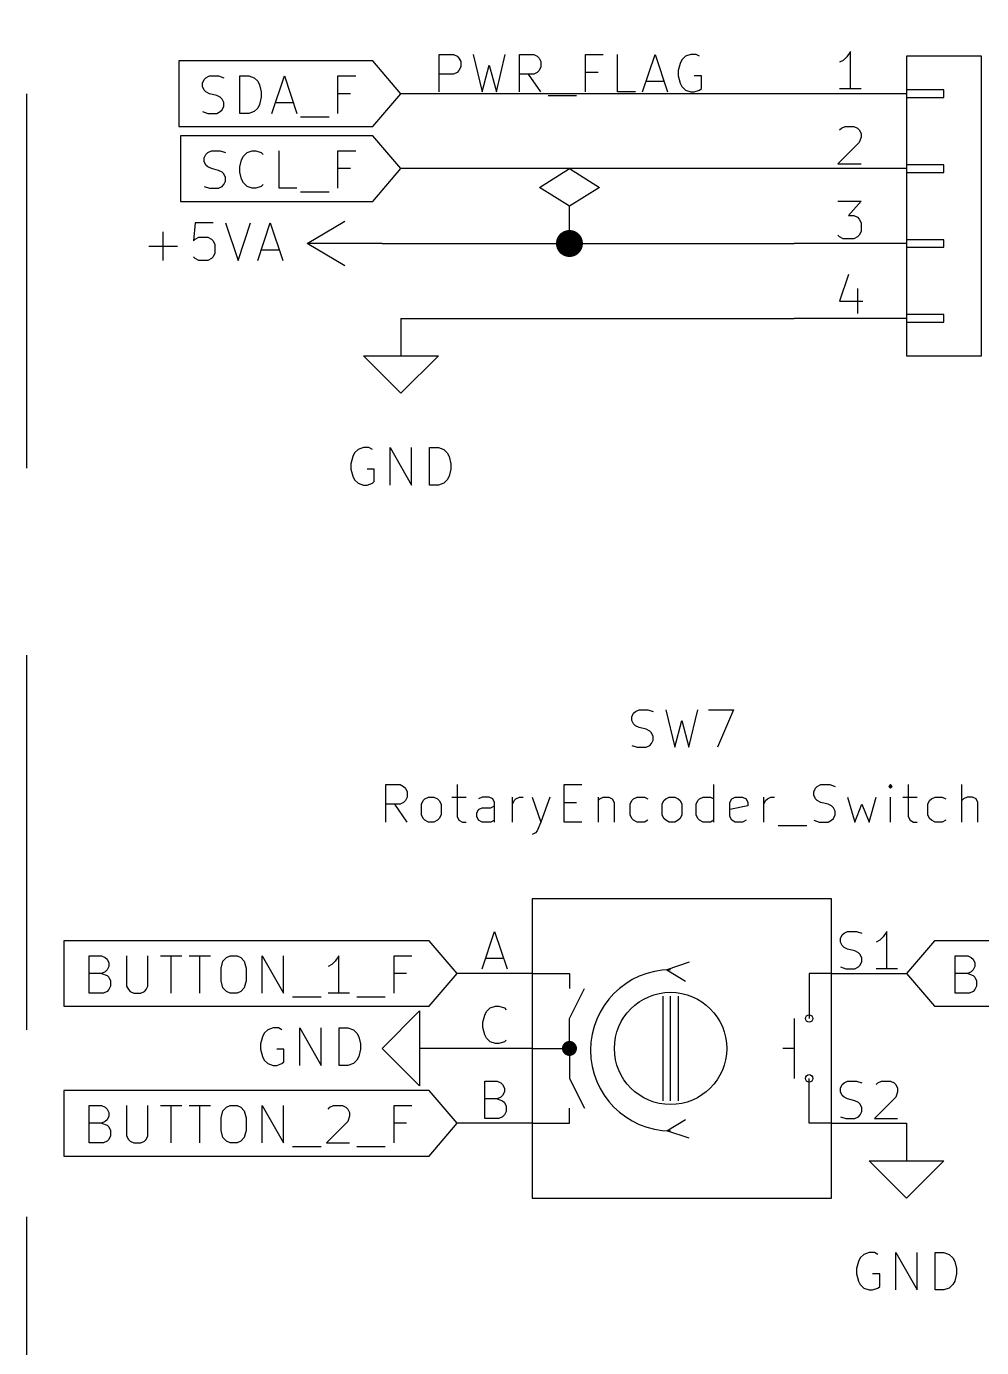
# Model space of a CAD drawing. Extents: x 0.3 to 16.3, y -11.7 to -0.2.
# Drawn here: x 14.425 to 15.7, y -3.55 to -1.785 of the extents above; entities that cross this region are included whole.
import ezdxf

# ---------------------------------------------------------------- set-up
doc = ezdxf.new("R2010")
doc.units = 0
doc.header["$MEASUREMENT"] = 0
doc.linetypes.add('DASHED', pattern=[0.75, 0.5, -0.25])
doc.layers.add('BLACK', color=7, linetype='CONTINUOUS')

msp = doc.modelspace()

# ---------------------------------------------------------------- linework, layer by layer
at = {"layer": 'BLACK', "linetype": 'DASHED'}
msp.add_line((14.425, -0.375), (14.425, -6.7), dxfattribs=at)
at = {"layer": 'BLACK', "linetype": 'CONTINUOUS'}
for p, q in [((14.8875, -1.83124), (14.6286, -1.83124)), ((14.6286, -1.83124), (14.6286, -1.875)), ((14.925, -1.875), (14.8875, -1.83124)), ((14.9762, -1.87261), (14.9762, -1.82261)), ((14.9762, -1.82261), (14.9952, -1.82261)), ((14.9952, -1.82261), (15, -1.825)), ((15, -1.825), (15.0024, -1.82737)), ((15.0024, -1.82737), (15.0048, -1.83214)), ((15.0048, -1.83214), (15.0048, -1.83928)), ((15.0214, -1.82261), (15.0333, -1.87261)), ((15.0524, -1.87261), (15.0643, -1.82261)), ((15.0833, -1.87261), (15.0833, -1.82261)), ((15.0833, -1.82261), (15.1024, -1.82261)), ((15.1024, -1.82261), (15.1071, -1.825)), ((15.1071, -1.825), (15.1095, -1.82737)), ((15.1095, -1.82737), (15.1119, -1.83214)), ((15.1119, -1.83214), (15.1119, -1.83928)), ((15.1714, -1.87261), (15.1714, -1.82261)), ((15.1714, -1.82261), (15.1952, -1.82261)), ((15.2143, -1.87261), (15.2143, -1.82261)), ((15.2476, -1.87261), (15.2643, -1.82261)), ((15.2643, -1.82261), (15.2809, -1.87261)), ((15.2976, -1.83452), (15.2952, -1.84404)), ((15.3, -1.82976), (15.2976, -1.83452)), ((15.3048, -1.825), (15.3, -1.82976)), ((15.3119, -1.82261), (15.3048, -1.825)), ((15.319, -1.82261), (15.3119, -1.82261)), ((15.3238, -1.825), (15.319, -1.82261)), ((15.5155, -1.83052), (15.5107, -1.8329)), ((15.5202, -1.82576), (15.5155, -1.83052)), ((15.525, -1.81862), (15.5202, -1.82576)), ((15.525, -1.86862), (15.525, -1.81862)), ((15.6, -1.825), (15.6, -2.225)), ((15.7, -1.825), (15.6, -1.825)), ((15.7, -2.225), (15.7, -1.825)), ((14.6647, -1.85357), (14.6695, -1.85119)), ((14.6695, -1.85119), (14.6814, -1.85119)), ((14.6814, -1.85119), (14.6885, -1.85357)), ((14.71, -1.90119), (14.71, -1.85119)), ((14.71, -1.85119), (14.7219, -1.85119)), ((14.7219, -1.85119), (14.729, -1.85357)), ((14.7528, -1.90119), (14.7695, -1.85119)), ((14.7695, -1.85119), (14.7862, -1.90119)), ((14.8409, -1.90119), (14.8409, -1.85119)), ((14.8409, -1.85119), (14.8647, -1.85119)), ((14.9952, -1.8488), (14.9762, -1.8488)), ((15, -1.84642), (14.9952, -1.8488)), ((15.0024, -1.84404), (15, -1.84642)), ((15.0048, -1.83928), (15.0024, -1.84404)), ((15.0333, -1.87261), (15.0429, -1.8369)), ((15.0429, -1.8369), (15.0524, -1.87261)), ((15.1024, -1.8488), (15.0833, -1.8488)), ((15.1119, -1.87261), (15.0952, -1.8488)), ((15.1071, -1.84642), (15.1024, -1.8488)), ((15.1095, -1.84404), (15.1071, -1.84642)), ((15.1119, -1.83928), (15.1095, -1.84404)), ((15.1881, -1.84642), (15.1714, -1.84642)), ((15.2952, -1.84404), (15.2952, -1.85119)), ((15.2952, -1.85119), (15.2976, -1.86071)), ((15.3262, -1.85119), (15.3167, -1.85119)), ((15.3262, -1.86785), (15.3262, -1.85119)), ((14.66, -1.86072), (14.6623, -1.85595)), ((14.66, -1.86548), (14.66, -1.86072)), ((14.6623, -1.87024), (14.66, -1.86548)), ((14.6623, -1.85595), (14.6647, -1.85357)), ((14.6647, -1.87262), (14.6623, -1.87024)), ((14.729, -1.85357), (14.7338, -1.85833)), ((14.7338, -1.85833), (14.7362, -1.8631)), ((14.7362, -1.8631), (14.7385, -1.87262)), ((15.2524, -1.85833), (15.2762, -1.85833)), ((15.2976, -1.86071), (15.3, -1.86547)), ((15.3, -1.86547), (15.3048, -1.87023)), ((15.3048, -1.87023), (15.3119, -1.87261)), ((15.3167, -1.87261), (15.3238, -1.87023)), ((15.3238, -1.87023), (15.3262, -1.86785)), ((15.5393, -1.86862), (15.5107, -1.86862)), ((15.6, -1.87), (15.6, -1.88)), ((15.65, -1.87), (15.6, -1.87)), ((15.65, -1.88), (15.65, -1.87)), ((14.6286, -1.875), (14.6286, -1.91876)), ((14.6695, -1.875), (14.6647, -1.87262)), ((14.679, -1.87738), (14.6695, -1.875)), ((14.6838, -1.87976), (14.679, -1.87738)), ((14.6862, -1.88215), (14.6838, -1.87976)), ((14.6885, -1.88691), (14.6862, -1.88215)), ((14.6885, -1.89167), (14.6885, -1.88691)), ((14.7385, -1.87976), (14.7362, -1.88929)), ((14.7385, -1.87262), (14.7385, -1.87976)), ((14.7576, -1.88691), (14.7814, -1.88691)), ((14.8576, -1.875), (14.8409, -1.875)), ((14.8875, -1.91876), (14.925, -1.875)), ((15.45, -1.875), (14.925, -1.875)), ((15.1214, -1.87737), (15.1595, -1.87737)), ((15.2381, -1.87261), (15.2143, -1.87261)), ((15.3119, -1.87261), (15.3167, -1.87261)), ((15.6, -1.875), (15.45, -1.875)), ((15.6, -1.88), (15.65, -1.88)), ((14.66, -1.89881), (14.6671, -1.90119)), ((14.6671, -1.90119), (14.679, -1.90119)), ((14.679, -1.90119), (14.6838, -1.89881)), ((14.6838, -1.89881), (14.6862, -1.89643)), ((14.6862, -1.89643), (14.6885, -1.89167)), ((14.7219, -1.90119), (14.71, -1.90119)), ((14.729, -1.89881), (14.7219, -1.90119)), ((14.7338, -1.89405), (14.729, -1.89881)), ((14.7362, -1.88929), (14.7338, -1.89405)), ((14.6286, -1.91876), (14.8875, -1.91876)), ((14.7909, -1.90595), (14.829, -1.90595)), ((15.5107, -1.92338), (15.5131, -1.921)), ((15.5131, -1.921), (15.5179, -1.91862)), ((15.5179, -1.91862), (15.5298, -1.91862)), ((15.5298, -1.91862), (15.5345, -1.921)), ((15.5345, -1.921), (15.5369, -1.92338)), ((14.8875, -1.93124), (14.6309, -1.93124)), ((14.6309, -1.93124), (14.6309, -1.975)), ((14.925, -1.975), (14.8875, -1.93124)), ((15.5369, -1.94005), (15.5083, -1.96862)), ((15.5369, -1.92338), (15.5393, -1.92814)), ((15.5393, -1.9329), (15.5369, -1.94005)), ((15.5393, -1.92814), (15.5393, -1.9329)), ((14.6623, -1.96072), (14.6647, -1.95595)), ((14.6647, -1.95595), (14.6671, -1.95357)), ((14.6671, -1.95357), (14.6719, -1.95119)), ((14.6719, -1.95119), (14.6838, -1.95119)), ((14.6838, -1.95119), (14.6909, -1.95357)), ((14.7123, -1.9631), (14.7147, -1.95833)), ((14.7147, -1.95833), (14.7195, -1.95357)), ((14.7195, -1.95357), (14.7266, -1.95119)), ((14.7266, -1.95119), (14.7314, -1.95119)), ((14.7314, -1.95119), (14.7385, -1.95357)), ((14.7385, -1.95357), (14.7409, -1.95595)), ((14.7623, -2.00119), (14.7623, -1.95119)), ((14.8409, -2.00119), (14.8409, -1.95119)), ((14.8409, -1.95119), (14.8647, -1.95119)), ((14.6309, -1.975), (14.6309, -2.01876)), ((14.6623, -1.96548), (14.6623, -1.96072)), ((14.6647, -1.97024), (14.6623, -1.96548)), ((14.6671, -1.97262), (14.6647, -1.97024)), ((14.6719, -1.975), (14.6671, -1.97262)), ((14.6814, -1.97738), (14.6719, -1.975)), ((14.71, -1.97262), (14.7123, -1.9631)), ((14.71, -1.97976), (14.71, -1.97262)), ((14.8576, -1.975), (14.8409, -1.975)), ((14.8875, -2.01876), (14.925, -1.975)), ((15.45, -1.975), (14.925, -1.975)), ((15.11, -2), (15.15, -1.975)), ((15.15, -1.975), (15.19, -2)), ((15.6, -1.975), (15.45, -1.975)), ((15.5083, -1.96862), (15.5393, -1.96862)), ((15.6, -1.97), (15.6, -1.98)), ((15.65, -1.97), (15.6, -1.97)), ((15.65, -1.98), (15.65, -1.97)), ((14.6862, -1.97976), (14.6814, -1.97738)), ((14.6885, -1.98215), (14.6862, -1.97976)), ((14.6909, -1.98691), (14.6885, -1.98215)), ((14.6885, -1.99643), (14.6909, -1.99167)), ((14.6909, -1.99167), (14.6909, -1.98691)), ((14.7123, -1.98929), (14.71, -1.97976)), ((14.7147, -1.99405), (14.7123, -1.98929)), ((15.6, -1.98), (15.65, -1.98)), ((14.6623, -1.99881), (14.6695, -2.00119)), ((14.6695, -2.00119), (14.6814, -2.00119)), ((14.6814, -2.00119), (14.6862, -1.99881)), ((14.6862, -1.99881), (14.6885, -1.99643)), ((14.7195, -1.99881), (14.7147, -1.99405)), ((14.7266, -2.00119), (14.7195, -1.99881)), ((14.7314, -2.00119), (14.7266, -2.00119)), ((14.7385, -1.99881), (14.7314, -2.00119)), ((14.7409, -1.99643), (14.7385, -1.99881)), ((14.7862, -2.00119), (14.7623, -2.00119)), ((14.7909, -2.00595), (14.829, -2.00595)), ((15.15, -2.025), (15.11, -2)), ((15.19, -2), (15.15, -2.025)), ((14.6309, -2.01876), (14.8875, -2.01876)), ((15.15, -2.075), (15.15, -2.025)), ((15.5083, -2.01862), (15.5393, -2.01862)), ((15.5393, -2.01862), (15.5226, -2.03767)), ((14.8, -2.075), (14.85, -2.045)), ((15.5226, -2.03767), (15.5298, -2.03767)), ((15.5298, -2.03767), (15.5345, -2.04005)), ((15.5345, -2.04005), (15.5369, -2.04243)), ((15.5369, -2.04243), (15.5393, -2.04719)), ((14.6076, -2.09761), (14.6076, -2.05952)), ((14.6504, -2.04761), (14.6481, -2.07142)), ((14.6743, -2.04761), (14.6504, -2.04761)), ((14.6909, -2.04761), (14.7076, -2.09761)), ((14.7076, -2.09761), (14.7243, -2.04761)), ((14.7338, -2.09761), (14.7504, -2.04761)), ((14.7504, -2.04761), (14.7671, -2.09761)), ((15.5107, -2.06624), (15.5083, -2.06385)), ((15.5369, -2.06385), (15.5345, -2.06624)), ((15.5393, -2.05909), (15.5369, -2.06385)), ((15.5393, -2.04719), (15.5393, -2.05909)), ((14.5885, -2.07857), (14.6266, -2.07857)), ((14.6481, -2.07142), (14.6504, -2.06904)), ((14.6504, -2.06904), (14.6552, -2.06666)), ((14.6552, -2.06666), (14.6671, -2.06666)), ((14.6671, -2.06666), (14.6719, -2.06904)), ((14.6719, -2.06904), (14.6743, -2.07142)), ((14.6743, -2.07142), (14.6766, -2.07619)), ((14.6766, -2.07619), (14.6766, -2.08809)), ((14.85, -2.105), (14.8, -2.075)), ((14.9, -2.075), (14.8, -2.075)), ((14.9, -2.075), (15.15, -2.075)), ((15.15, -2.075), (15.45, -2.075)), ((15.6, -2.075), (15.45, -2.075)), ((15.5155, -2.06862), (15.5107, -2.06624)), ((15.5298, -2.06862), (15.5155, -2.06862)), ((15.5345, -2.06624), (15.5298, -2.06862)), ((15.6, -2.07), (15.6, -2.08)), ((15.65, -2.07), (15.6, -2.07)), ((15.6, -2.08), (15.65, -2.08)), ((15.65, -2.08), (15.65, -2.07)), ((14.6504, -2.09523), (14.6481, -2.09285)), ((14.6552, -2.09761), (14.6504, -2.09523)), ((14.6671, -2.09761), (14.6552, -2.09761)), ((14.6719, -2.09523), (14.6671, -2.09761)), ((14.6743, -2.09285), (14.6719, -2.09523)), ((14.6766, -2.08809), (14.6743, -2.09285)), ((14.7385, -2.08333), (14.7624, -2.08333)), ((15.5226, -2.11624), (15.5107, -2.15195)), ((15.5107, -2.15195), (15.5417, -2.15195)), ((15.5345, -2.13528), (15.5345, -2.16862)), ((15.6, -2.17), (15.6, -2.18)), ((15.65, -2.17), (15.6, -2.17)), ((15.65, -2.18), (15.65, -2.17)), ((14.925, -2.175), (14.925, -2.225)), ((14.925, -2.175), (15.45, -2.175)), ((15.6, -2.175), (15.45, -2.175)), ((15.6, -2.18), (15.65, -2.18)), ((14.925, -2.275), (14.875, -2.225)), ((14.875, -2.225), (14.925, -2.225)), ((14.925, -2.225), (14.975, -2.225)), ((14.975, -2.225), (14.925, -2.275)), ((15.6, -2.225), (15.7, -2.225)), ((14.8607, -2.35952), (14.8583, -2.36904)), ((14.8631, -2.35476), (14.8607, -2.35952)), ((14.8679, -2.35), (14.8631, -2.35476)), ((14.875, -2.34761), (14.8679, -2.35)), ((14.8821, -2.34761), (14.875, -2.34761)), ((14.8869, -2.35), (14.8821, -2.34761)), ((14.9107, -2.39761), (14.9107, -2.34761)), ((14.9107, -2.34761), (14.9393, -2.39761)), ((14.9393, -2.39761), (14.9393, -2.34761)), ((14.9631, -2.39761), (14.9631, -2.34761)), ((14.9631, -2.34761), (14.975, -2.34761)), ((14.975, -2.34761), (14.9821, -2.35)), ((14.9821, -2.35), (14.9869, -2.35476)), ((14.9869, -2.35476), (14.9893, -2.35952)), ((14.9893, -2.35952), (14.9917, -2.36904)), ((14.8583, -2.36904), (14.8583, -2.37619)), ((14.8583, -2.37619), (14.8607, -2.38571)), ((14.8893, -2.37619), (14.8798, -2.37619)), ((14.8893, -2.39285), (14.8893, -2.37619)), ((14.9917, -2.37619), (14.9893, -2.38571)), ((14.9917, -2.36904), (14.9917, -2.37619)), ((14.8607, -2.38571), (14.8631, -2.39047)), ((14.8631, -2.39047), (14.8679, -2.39523)), ((14.8679, -2.39523), (14.875, -2.39761)), ((14.875, -2.39761), (14.8798, -2.39761)), ((14.8798, -2.39761), (14.8869, -2.39523)), ((14.8869, -2.39523), (14.8893, -2.39285)), ((14.975, -2.39761), (14.9631, -2.39761)), ((14.9821, -2.39523), (14.975, -2.39761)), ((14.9869, -2.39047), (14.9821, -2.39523)), ((14.9893, -2.38571), (14.9869, -2.39047)), ((15.2381, -2.7), (15.2429, -2.69761)), ((15.2381, -2.7), (15.2429, -2.69761)), ((15.2429, -2.69761), (15.2548, -2.69761)), ((15.2429, -2.69761), (15.2548, -2.69761)), ((15.2548, -2.69761), (15.2619, -2.7)), ((15.2548, -2.69761), (15.2619, -2.7)), ((15.2786, -2.69761), (15.2905, -2.74761)), ((15.2786, -2.69761), (15.2905, -2.74761)), ((15.3095, -2.74761), (15.3214, -2.69761)), ((15.3095, -2.74761), (15.3214, -2.69761)), ((15.3357, -2.69761), (15.369, -2.69761)), ((15.3357, -2.69761), (15.369, -2.69761)), ((15.369, -2.69761), (15.3476, -2.74761)), ((15.369, -2.69761), (15.3476, -2.74761)), ((15.2333, -2.70714), (15.2357, -2.70237)), ((15.2333, -2.70714), (15.2357, -2.70237)), ((15.2333, -2.7119), (15.2333, -2.70714)), ((15.2333, -2.7119), (15.2333, -2.70714)), ((15.2357, -2.71666), (15.2333, -2.7119)), ((15.2357, -2.71666), (15.2333, -2.7119)), ((15.2357, -2.70237), (15.2381, -2.7)), ((15.2357, -2.70237), (15.2381, -2.7)), ((15.2381, -2.71904), (15.2357, -2.71666)), ((15.2381, -2.71904), (15.2357, -2.71666)), ((15.2905, -2.74761), (15.3, -2.7119)), ((15.2905, -2.74761), (15.3, -2.7119)), ((15.3, -2.7119), (15.3095, -2.74761)), ((15.3, -2.7119), (15.3095, -2.74761)), ((15.2429, -2.72142), (15.2381, -2.71904)), ((15.2429, -2.72142), (15.2381, -2.71904)), ((15.2524, -2.7238), (15.2429, -2.72142)), ((15.2524, -2.7238), (15.2429, -2.72142)), ((15.2571, -2.72619), (15.2524, -2.7238)), ((15.2571, -2.72619), (15.2524, -2.7238)), ((15.2595, -2.72857), (15.2571, -2.72619)), ((15.2595, -2.72857), (15.2571, -2.72619)), ((15.2619, -2.73333), (15.2595, -2.72857)), ((15.2619, -2.73333), (15.2595, -2.72857)), ((15.2619, -2.73809), (15.2619, -2.73333)), ((15.2619, -2.73809), (15.2619, -2.73333)), ((15.2333, -2.74523), (15.2405, -2.74761)), ((15.2333, -2.74523), (15.2405, -2.74761)), ((15.2405, -2.74761), (15.2524, -2.74761)), ((15.2405, -2.74761), (15.2524, -2.74761)), ((15.2524, -2.74761), (15.2571, -2.74523)), ((15.2524, -2.74761), (15.2571, -2.74523)), ((15.2571, -2.74523), (15.2595, -2.74285)), ((15.2571, -2.74523), (15.2595, -2.74285)), ((15.2595, -2.74285), (15.2619, -2.73809)), ((15.2595, -2.74285), (15.2619, -2.73809)), ((14.9048, -2.84761), (14.9048, -2.79761)), ((14.9048, -2.79761), (14.9238, -2.79761)), ((14.9048, -2.84761), (14.9048, -2.79761)), ((14.9048, -2.79761), (14.9238, -2.79761)), ((14.9238, -2.79761), (14.9286, -2.8)), ((14.9238, -2.79761), (14.9286, -2.8)), ((14.9286, -2.8), (14.9309, -2.80237)), ((14.9286, -2.8), (14.9309, -2.80237)), ((14.9309, -2.80237), (14.9333, -2.80714)), ((14.9309, -2.80237), (14.9333, -2.80714)), ((15, -2.79761), (15, -2.84047)), ((15, -2.79761), (15, -2.84047)), ((15.1429, -2.84761), (15.1429, -2.79761)), ((15.1429, -2.79761), (15.1667, -2.79761)), ((15.1429, -2.84761), (15.1429, -2.79761)), ((15.1429, -2.79761), (15.1667, -2.79761)), ((15.3429, -2.84761), (15.3429, -2.79761)), ((15.3429, -2.84761), (15.3429, -2.79761)), ((15.4762, -2.80714), (15.4786, -2.80237)), ((15.4762, -2.80714), (15.4786, -2.80237)), ((15.4786, -2.80237), (15.4809, -2.8)), ((15.4786, -2.80237), (15.4809, -2.8)), ((15.4809, -2.8), (15.4857, -2.79761)), ((15.4809, -2.8), (15.4857, -2.79761)), ((15.4857, -2.79761), (15.4976, -2.79761)), ((15.4857, -2.79761), (15.4976, -2.79761)), ((15.4976, -2.79761), (15.5048, -2.8)), ((15.4976, -2.79761), (15.5048, -2.8)), ((15.5786, -2.79761), (15.5762, -2.8)), ((15.5786, -2.79761), (15.5762, -2.8)), ((15.5762, -2.8), (15.5786, -2.80237)), ((15.5762, -2.8), (15.5786, -2.80237)), ((15.5809, -2.8), (15.5786, -2.79761)), ((15.5786, -2.79761), (15.5786, -2.80237)), ((15.5809, -2.8), (15.5786, -2.79761)), ((15.5786, -2.79761), (15.5786, -2.80237)), ((15.5786, -2.80237), (15.5809, -2.8)), ((15.5786, -2.80237), (15.5809, -2.8)), ((15.6024, -2.79761), (15.6024, -2.84047)), ((15.6024, -2.79761), (15.6024, -2.84047)), ((15.6738, -2.84761), (15.6738, -2.79761)), ((15.6738, -2.84761), (15.6738, -2.79761)), ((14.9286, -2.82142), (14.9238, -2.8238)), ((14.9286, -2.82142), (14.9238, -2.8238)), ((14.9309, -2.81904), (14.9286, -2.82142)), ((14.9309, -2.81904), (14.9286, -2.82142)), ((14.9333, -2.81428), (14.9309, -2.81904)), ((14.9333, -2.81428), (14.9309, -2.81904)), ((14.9333, -2.80714), (14.9333, -2.81428)), ((14.9333, -2.80714), (14.9333, -2.81428)), ((14.9524, -2.8238), (14.9548, -2.81904)), ((14.9524, -2.8238), (14.9548, -2.81904)), ((14.9548, -2.81904), (14.9571, -2.81666)), ((14.9548, -2.81904), (14.9571, -2.81666)), ((14.9571, -2.81666), (14.9619, -2.81428)), ((14.9571, -2.81666), (14.9619, -2.81428)), ((14.9619, -2.81428), (14.969, -2.81428)), ((14.9619, -2.81428), (14.969, -2.81428)), ((14.969, -2.81428), (14.9738, -2.81666)), ((14.969, -2.81428), (14.9738, -2.81666)), ((14.9738, -2.81666), (14.9762, -2.81904)), ((14.9738, -2.81666), (14.9762, -2.81904)), ((14.9762, -2.81904), (14.9786, -2.8238)), ((14.9762, -2.81904), (14.9786, -2.8238)), ((14.9929, -2.81428), (15.0119, -2.81428)), ((14.9929, -2.81428), (15.0119, -2.81428)), ((15.0333, -2.81428), (15.0286, -2.81666)), ((15.0333, -2.81428), (15.0286, -2.81666)), ((15.0429, -2.81428), (15.0333, -2.81428)), ((15.0429, -2.81428), (15.0333, -2.81428)), ((15.0476, -2.81666), (15.0429, -2.81428)), ((15.0476, -2.81666), (15.0429, -2.81428)), ((15.05, -2.82142), (15.0476, -2.81666)), ((15.05, -2.82142), (15.0476, -2.81666)), ((15.05, -2.84761), (15.05, -2.82142)), ((15.05, -2.84761), (15.05, -2.82142)), ((15.0738, -2.84761), (15.0738, -2.81428)), ((15.0738, -2.84761), (15.0738, -2.81428)), ((15.0738, -2.8238), (15.0762, -2.81904)), ((15.0738, -2.8238), (15.0762, -2.81904)), ((15.0762, -2.81904), (15.0786, -2.81666)), ((15.0762, -2.81904), (15.0786, -2.81666)), ((15.0786, -2.81666), (15.0833, -2.81428)), ((15.0786, -2.81666), (15.0833, -2.81428)), ((15.0833, -2.81428), (15.0881, -2.81428)), ((15.0833, -2.81428), (15.0881, -2.81428)), ((15.1, -2.81428), (15.1119, -2.84761)), ((15.1, -2.81428), (15.1119, -2.84761)), ((15.1238, -2.81428), (15.1119, -2.84761)), ((15.1238, -2.81428), (15.1119, -2.84761)), ((15.1429, -2.82142), (15.1595, -2.82142)), ((15.1429, -2.82142), (15.1595, -2.82142)), ((15.1881, -2.81428), (15.1881, -2.84761)), ((15.1881, -2.81428), (15.1881, -2.84761)), ((15.1881, -2.81904), (15.1905, -2.81666)), ((15.1881, -2.81904), (15.1905, -2.81666)), ((15.1905, -2.81666), (15.1952, -2.81428)), ((15.1905, -2.81666), (15.1952, -2.81428)), ((15.1952, -2.81428), (15.2024, -2.81428)), ((15.1952, -2.81428), (15.2024, -2.81428)), ((15.2024, -2.81428), (15.2071, -2.81666)), ((15.2024, -2.81428), (15.2071, -2.81666)), ((15.2071, -2.81666), (15.2095, -2.82142)), ((15.2071, -2.81666), (15.2095, -2.82142)), ((15.2095, -2.82142), (15.2095, -2.84761)), ((15.2095, -2.82142), (15.2095, -2.84761)), ((15.2309, -2.8238), (15.2333, -2.81904)), ((15.2309, -2.8238), (15.2333, -2.81904)), ((15.2333, -2.81904), (15.2357, -2.81666)), ((15.2333, -2.81904), (15.2357, -2.81666)), ((15.2357, -2.81666), (15.2405, -2.81428)), ((15.2357, -2.81666), (15.2405, -2.81428)), ((15.2405, -2.81428), (15.25, -2.81428)), ((15.2405, -2.81428), (15.25, -2.81428)), ((15.25, -2.81428), (15.2548, -2.81666)), ((15.25, -2.81428), (15.2548, -2.81666)), ((15.2738, -2.8238), (15.2762, -2.81904)), ((15.2738, -2.8238), (15.2762, -2.81904)), ((15.2762, -2.81904), (15.2786, -2.81666)), ((15.2762, -2.81904), (15.2786, -2.81666)), ((15.2786, -2.81666), (15.2833, -2.81428)), ((15.2786, -2.81666), (15.2833, -2.81428)), ((15.2833, -2.81428), (15.2905, -2.81428)), ((15.2833, -2.81428), (15.2905, -2.81428)), ((15.2905, -2.81428), (15.2952, -2.81666)), ((15.2905, -2.81428), (15.2952, -2.81666)), ((15.2952, -2.81666), (15.2976, -2.81904)), ((15.2952, -2.81666), (15.2976, -2.81904)), ((15.2976, -2.81904), (15.3, -2.8238)), ((15.2976, -2.81904), (15.3, -2.8238)), ((15.319, -2.8238), (15.3214, -2.81904)), ((15.319, -2.8238), (15.3214, -2.81904)), ((15.3214, -2.81904), (15.3238, -2.81666)), ((15.3214, -2.81904), (15.3238, -2.81666)), ((15.3238, -2.81666), (15.3286, -2.81428)), ((15.3238, -2.81666), (15.3286, -2.81428)), ((15.3286, -2.81428), (15.3381, -2.81428)), ((15.3286, -2.81428), (15.3381, -2.81428)), ((15.3381, -2.81428), (15.3429, -2.81666)), ((15.3381, -2.81428), (15.3429, -2.81666)), ((15.3643, -2.82142), (15.3667, -2.81666)), ((15.3643, -2.82142), (15.3667, -2.81666)), ((15.3643, -2.84047), (15.3643, -2.82142)), ((15.3643, -2.84047), (15.3643, -2.82142)), ((15.3667, -2.81666), (15.3714, -2.81428)), ((15.3667, -2.81666), (15.3714, -2.81428)), ((15.3714, -2.81428), (15.3809, -2.81428)), ((15.3714, -2.81428), (15.3809, -2.81428)), ((15.3809, -2.81428), (15.3857, -2.81666)), ((15.3809, -2.81428), (15.3857, -2.81666)), ((15.3857, -2.81666), (15.3881, -2.82142)), ((15.3857, -2.81666), (15.3881, -2.82142)), ((15.3881, -2.82142), (15.3881, -2.82619)), ((15.3881, -2.82142), (15.3881, -2.82619)), ((15.4095, -2.84761), (15.4095, -2.81428)), ((15.4095, -2.84761), (15.4095, -2.81428)), ((15.4095, -2.8238), (15.4119, -2.81904)), ((15.4095, -2.8238), (15.4119, -2.81904)), ((15.4119, -2.81904), (15.4143, -2.81666)), ((15.4119, -2.81904), (15.4143, -2.81666)), ((15.4143, -2.81666), (15.419, -2.81428)), ((15.4143, -2.81666), (15.419, -2.81428)), ((15.419, -2.81428), (15.4238, -2.81428)), ((15.419, -2.81428), (15.4238, -2.81428)), ((15.4762, -2.8119), (15.4762, -2.80714)), ((15.4762, -2.8119), (15.4762, -2.80714)), ((15.4786, -2.81666), (15.4762, -2.8119)), ((15.4786, -2.81666), (15.4762, -2.8119)), ((15.4809, -2.81904), (15.4786, -2.81666)), ((15.4809, -2.81904), (15.4786, -2.81666)), ((15.4857, -2.82142), (15.4809, -2.81904)), ((15.4857, -2.82142), (15.4809, -2.81904)), ((15.4952, -2.8238), (15.4857, -2.82142)), ((15.4952, -2.8238), (15.4857, -2.82142)), ((15.5214, -2.81428), (15.5309, -2.84761)), ((15.5214, -2.81428), (15.5309, -2.84761)), ((15.55, -2.84761), (15.5595, -2.81428)), ((15.55, -2.84761), (15.5595, -2.81428)), ((15.5786, -2.84761), (15.5786, -2.81428)), ((15.5786, -2.84761), (15.5786, -2.81428)), ((15.5952, -2.81428), (15.6143, -2.81428)), ((15.5952, -2.81428), (15.6143, -2.81428)), ((15.6286, -2.8238), (15.6309, -2.81904)), ((15.6286, -2.8238), (15.6309, -2.81904)), ((15.6309, -2.81904), (15.6333, -2.81666)), ((15.6309, -2.81904), (15.6333, -2.81666)), ((15.6333, -2.81666), (15.6381, -2.81428)), ((15.6333, -2.81666), (15.6381, -2.81428)), ((15.6381, -2.81428), (15.6476, -2.81428)), ((15.6381, -2.81428), (15.6476, -2.81428)), ((15.6476, -2.81428), (15.6524, -2.81666)), ((15.6476, -2.81428), (15.6524, -2.81666)), ((15.6762, -2.81666), (15.6738, -2.81904)), ((15.6762, -2.81666), (15.6738, -2.81904)), ((15.6809, -2.81428), (15.6762, -2.81666)), ((15.6809, -2.81428), (15.6762, -2.81666)), ((15.6881, -2.81428), (15.6809, -2.81428)), ((15.6881, -2.81428), (15.6809, -2.81428)), ((15.6929, -2.81666), (15.6881, -2.81428)), ((15.6929, -2.81666), (15.6881, -2.81428)), ((15.6952, -2.82142), (15.6929, -2.81666)), ((15.6952, -2.82142), (15.6929, -2.81666)), ((15.6952, -2.84761), (15.6952, -2.82142)), ((15.6952, -2.84761), (15.6952, -2.82142)), ((14.9238, -2.8238), (14.9048, -2.8238)), ((14.9238, -2.8238), (14.9048, -2.8238)), ((14.9333, -2.84761), (14.9167, -2.8238)), ((14.9333, -2.84761), (14.9167, -2.8238)), ((14.9524, -2.83809), (14.9524, -2.8238)), ((14.9524, -2.83809), (14.9524, -2.8238)), ((14.9548, -2.84285), (14.9524, -2.83809)), ((14.9548, -2.84285), (14.9524, -2.83809)), ((14.9786, -2.83809), (14.9762, -2.84285)), ((14.9786, -2.83809), (14.9762, -2.84285)), ((14.9786, -2.8238), (14.9786, -2.83809)), ((14.9786, -2.8238), (14.9786, -2.83809)), ((15, -2.84047), (15.0024, -2.84523)), ((15, -2.84047), (15.0024, -2.84523)), ((15.0262, -2.83571), (15.0286, -2.83094)), ((15.0262, -2.83571), (15.0286, -2.83094)), ((15.0262, -2.84047), (15.0262, -2.83571)), ((15.0262, -2.84047), (15.0262, -2.83571)), ((15.0286, -2.84523), (15.0262, -2.84047)), ((15.0286, -2.84523), (15.0262, -2.84047)), ((15.0286, -2.83094), (15.0333, -2.82857)), ((15.0286, -2.83094), (15.0333, -2.82857)), ((15.0333, -2.82857), (15.0452, -2.82857)), ((15.0333, -2.82857), (15.0452, -2.82857)), ((15.0452, -2.82857), (15.05, -2.82619)), ((15.0452, -2.82857), (15.05, -2.82619)), ((15.2309, -2.83809), (15.2309, -2.8238)), ((15.2309, -2.83809), (15.2309, -2.8238)), ((15.2333, -2.84285), (15.2309, -2.83809)), ((15.2333, -2.84285), (15.2309, -2.83809)), ((15.2738, -2.83809), (15.2738, -2.8238)), ((15.2738, -2.83809), (15.2738, -2.8238)), ((15.2762, -2.84285), (15.2738, -2.83809)), ((15.2762, -2.84285), (15.2738, -2.83809)), ((15.3, -2.83809), (15.2976, -2.84285)), ((15.3, -2.83809), (15.2976, -2.84285)), ((15.3, -2.8238), (15.3, -2.83809)), ((15.3, -2.8238), (15.3, -2.83809)), ((15.319, -2.83809), (15.319, -2.8238)), ((15.319, -2.83809), (15.319, -2.8238)), ((15.3214, -2.84285), (15.319, -2.83809)), ((15.3214, -2.84285), (15.319, -2.83809)), ((15.3881, -2.82619), (15.3643, -2.83094)), ((15.3881, -2.82619), (15.3643, -2.83094)), ((15.3667, -2.84523), (15.3643, -2.84047)), ((15.3667, -2.84523), (15.3643, -2.84047)), ((15.5, -2.82619), (15.4952, -2.8238)), ((15.5, -2.82619), (15.4952, -2.8238)), ((15.5024, -2.82857), (15.5, -2.82619)), ((15.5024, -2.82857), (15.5, -2.82619)), ((15.5048, -2.83333), (15.5024, -2.82857)), ((15.5048, -2.83333), (15.5024, -2.82857)), ((15.5024, -2.84285), (15.5048, -2.83809)), ((15.5024, -2.84285), (15.5048, -2.83809)), ((15.5048, -2.83809), (15.5048, -2.83333)), ((15.5048, -2.83809), (15.5048, -2.83333)), ((15.5309, -2.84761), (15.5405, -2.8238)), ((15.5309, -2.84761), (15.5405, -2.8238)), ((15.5405, -2.8238), (15.55, -2.84761)), ((15.5405, -2.8238), (15.55, -2.84761)), ((15.6024, -2.84047), (15.6048, -2.84523)), ((15.6024, -2.84047), (15.6048, -2.84523)), ((15.6286, -2.83809), (15.6286, -2.8238)), ((15.6286, -2.83809), (15.6286, -2.8238)), ((15.6309, -2.84285), (15.6286, -2.83809)), ((15.6309, -2.84285), (15.6286, -2.83809)), ((14.9571, -2.84523), (14.9548, -2.84285)), ((14.9571, -2.84523), (14.9548, -2.84285)), ((14.9619, -2.84761), (14.9571, -2.84523)), ((14.9619, -2.84761), (14.9571, -2.84523)), ((14.969, -2.84761), (14.9619, -2.84761)), ((14.969, -2.84761), (14.9619, -2.84761)), ((14.9738, -2.84523), (14.969, -2.84761)), ((14.9738, -2.84523), (14.969, -2.84761)), ((14.9762, -2.84285), (14.9738, -2.84523)), ((14.9762, -2.84285), (14.9738, -2.84523)), ((15.0024, -2.84523), (15.0071, -2.84761)), ((15.0024, -2.84523), (15.0071, -2.84761)), ((15.0071, -2.84761), (15.0119, -2.84761)), ((15.0071, -2.84761), (15.0119, -2.84761)), ((15.0333, -2.84761), (15.0286, -2.84523)), ((15.0333, -2.84761), (15.0286, -2.84523)), ((15.0452, -2.84761), (15.0333, -2.84761)), ((15.0452, -2.84761), (15.0333, -2.84761)), ((15.05, -2.84523), (15.0452, -2.84761)), ((15.05, -2.84523), (15.0452, -2.84761)), ((15.1119, -2.84761), (15.1071, -2.85952)), ((15.1119, -2.84761), (15.1071, -2.85952)), ((15.1667, -2.84761), (15.1429, -2.84761)), ((15.1667, -2.84761), (15.1429, -2.84761)), ((15.2357, -2.84523), (15.2333, -2.84285)), ((15.2357, -2.84523), (15.2333, -2.84285)), ((15.2405, -2.84761), (15.2357, -2.84523)), ((15.2405, -2.84761), (15.2357, -2.84523)), ((15.25, -2.84761), (15.2405, -2.84761)), ((15.25, -2.84761), (15.2405, -2.84761)), ((15.2548, -2.84523), (15.25, -2.84761)), ((15.2548, -2.84523), (15.25, -2.84761)), ((15.2786, -2.84523), (15.2762, -2.84285)), ((15.2786, -2.84523), (15.2762, -2.84285)), ((15.2833, -2.84761), (15.2786, -2.84523)), ((15.2833, -2.84761), (15.2786, -2.84523)), ((15.2905, -2.84761), (15.2833, -2.84761)), ((15.2905, -2.84761), (15.2833, -2.84761)), ((15.2952, -2.84523), (15.2905, -2.84761)), ((15.2952, -2.84523), (15.2905, -2.84761)), ((15.2976, -2.84285), (15.2952, -2.84523)), ((15.2976, -2.84285), (15.2952, -2.84523)), ((15.3238, -2.84523), (15.3214, -2.84285)), ((15.3238, -2.84523), (15.3214, -2.84285)), ((15.3286, -2.84761), (15.3238, -2.84523)), ((15.3286, -2.84761), (15.3238, -2.84523)), ((15.3381, -2.84761), (15.3286, -2.84761)), ((15.3381, -2.84761), (15.3286, -2.84761)), ((15.3429, -2.84523), (15.3381, -2.84761)), ((15.3429, -2.84523), (15.3381, -2.84761)), ((15.3714, -2.84761), (15.3667, -2.84523)), ((15.3714, -2.84761), (15.3667, -2.84523)), ((15.3809, -2.84761), (15.3714, -2.84761)), ((15.3809, -2.84761), (15.3714, -2.84761)), ((15.3857, -2.84523), (15.3809, -2.84761)), ((15.3857, -2.84523), (15.3809, -2.84761)), ((15.4286, -2.85237), (15.4667, -2.85237)), ((15.4286, -2.85237), (15.4667, -2.85237)), ((15.4762, -2.84523), (15.4833, -2.84761)), ((15.4762, -2.84523), (15.4833, -2.84761)), ((15.4833, -2.84761), (15.4952, -2.84761)), ((15.4833, -2.84761), (15.4952, -2.84761)), ((15.4952, -2.84761), (15.5, -2.84523)), ((15.4952, -2.84761), (15.5, -2.84523)), ((15.5, -2.84523), (15.5024, -2.84285)), ((15.5, -2.84523), (15.5024, -2.84285)), ((15.6048, -2.84523), (15.6095, -2.84761)), ((15.6048, -2.84523), (15.6095, -2.84761)), ((15.6095, -2.84761), (15.6143, -2.84761)), ((15.6095, -2.84761), (15.6143, -2.84761)), ((15.6333, -2.84523), (15.6309, -2.84285)), ((15.6333, -2.84523), (15.6309, -2.84285)), ((15.6381, -2.84761), (15.6333, -2.84523)), ((15.6381, -2.84761), (15.6333, -2.84523)), ((15.6476, -2.84761), (15.6381, -2.84761)), ((15.6476, -2.84761), (15.6381, -2.84761)), ((15.6524, -2.84523), (15.6476, -2.84761)), ((15.6524, -2.84523), (15.6476, -2.84761)), ((15.1048, -2.8619), (15.1, -2.86428)), ((15.1048, -2.8619), (15.1, -2.86428)), ((15.1071, -2.85952), (15.1048, -2.8619)), ((15.1071, -2.85952), (15.1048, -2.8619)), ((15.1, -2.95), (15.1, -3.35)), ((15.5, -2.95), (15.1, -2.95)), ((15.5, -3.35), (15.5, -2.95)), ((15.0333, -3.04362), (15.05, -2.99362)), ((15.0333, -3.04362), (15.05, -2.99362)), ((15.05, -2.99362), (15.0667, -3.04362)), ((15.05, -2.99362), (15.0667, -3.04362)), ((15.5119, -3.00314), (15.5143, -2.99838)), ((15.5119, -3.00314), (15.5143, -2.99838)), ((15.5143, -2.99838), (15.5167, -2.996)), ((15.5143, -2.99838), (15.5167, -2.996)), ((15.5167, -2.996), (15.5214, -2.99362)), ((15.5167, -2.996), (15.5214, -2.99362)), ((15.5214, -2.99362), (15.5333, -2.99362)), ((15.5214, -2.99362), (15.5333, -2.99362)), ((15.5333, -2.99362), (15.5405, -2.996)), ((15.5333, -2.99362), (15.5405, -2.996)), ((15.5738, -2.99362), (15.569, -3.00076)), ((15.5738, -2.99362), (15.569, -3.00076)), ((15.5738, -3.04362), (15.5738, -2.99362)), ((15.5738, -3.04362), (15.5738, -2.99362)), ((14.9625, -3.00624), (14.475, -3.00624)), ((14.475, -3.00624), (14.475, -3.05)), ((15, -3.05), (14.9625, -3.00624)), ((15.5119, -3.0079), (15.5119, -3.00314)), ((15.5119, -3.0079), (15.5119, -3.00314)), ((15.5143, -3.01267), (15.5119, -3.0079)), ((15.5143, -3.01267), (15.5119, -3.0079)), ((15.5167, -3.01505), (15.5143, -3.01267)), ((15.5167, -3.01505), (15.5143, -3.01267)), ((15.5214, -3.01743), (15.5167, -3.01505)), ((15.5214, -3.01743), (15.5167, -3.01505)), ((15.5643, -3.00552), (15.5595, -3.0079)), ((15.5643, -3.00552), (15.5595, -3.0079)), ((15.569, -3.00076), (15.5643, -3.00552)), ((15.569, -3.00076), (15.5643, -3.00552)), ((15.6375, -3.00624), (15.6, -3.05)), ((16.125, -3.00624), (15.6375, -3.00624)), ((14.5088, -3.07619), (14.5088, -3.02619)), ((14.5088, -3.02619), (14.5254, -3.02619)), ((14.5254, -3.02619), (14.5302, -3.02857)), ((14.5302, -3.02857), (14.5326, -3.03095)), ((14.5326, -3.03095), (14.535, -3.03572)), ((14.5588, -3.02619), (14.5588, -3.06667)), ((14.5873, -3.06667), (14.5873, -3.02619)), ((14.604, -3.02619), (14.6326, -3.02619)), ((14.6183, -3.07619), (14.6183, -3.02619)), ((14.6421, -3.02619), (14.6707, -3.02619)), ((14.6564, -3.07619), (14.6564, -3.02619)), ((14.685, -3.04286), (14.6873, -3.03333)), ((14.6873, -3.03333), (14.6921, -3.02857)), ((14.6921, -3.02857), (14.6969, -3.02619)), ((14.6969, -3.02619), (14.7064, -3.02619)), ((14.7064, -3.02619), (14.7112, -3.02857)), ((14.7112, -3.02857), (14.7159, -3.03333)), ((14.7159, -3.03333), (14.7183, -3.04286)), ((14.7397, -3.07619), (14.7397, -3.02619)), ((14.7397, -3.02619), (14.7683, -3.07619)), ((14.7683, -3.07619), (14.7683, -3.02619)), ((14.8373, -3.03333), (14.8326, -3.0381)), ((14.8421, -3.02619), (14.8373, -3.03333)), ((14.8421, -3.07619), (14.8421, -3.02619)), ((14.9159, -3.07619), (14.9159, -3.02619)), ((14.9159, -3.02619), (14.9397, -3.02619)), ((15.0381, -3.02933), (15.0619, -3.02933)), ((15.0381, -3.02933), (15.0619, -3.02933)), ((15.5309, -3.01981), (15.5214, -3.01743)), ((15.5309, -3.01981), (15.5214, -3.01743)), ((15.5357, -3.02219), (15.5309, -3.01981)), ((15.5357, -3.02219), (15.5309, -3.01981)), ((15.5381, -3.02457), (15.5357, -3.02219)), ((15.5381, -3.02457), (15.5357, -3.02219)), ((15.5405, -3.02933), (15.5381, -3.02457)), ((15.5405, -3.02933), (15.5381, -3.02457)), ((15.5381, -3.03885), (15.5405, -3.03409)), ((15.5381, -3.03885), (15.5405, -3.03409)), ((15.5405, -3.03409), (15.5405, -3.02933)), ((15.5405, -3.03409), (15.5405, -3.02933)), ((15.665, -3.07619), (15.665, -3.02619)), ((15.665, -3.02619), (15.6817, -3.02619)), ((15.6817, -3.02619), (15.6865, -3.02857)), ((15.6865, -3.02857), (15.6888, -3.03095)), ((15.6888, -3.03095), (15.6912, -3.03572)), ((14.475, -3.05), (14.475, -3.09376)), ((14.5254, -3.05), (14.5088, -3.05)), ((14.5302, -3.04762), (14.5254, -3.05)), ((14.5254, -3.05), (14.5326, -3.05238)), ((14.5326, -3.04524), (14.5302, -3.04762)), ((14.535, -3.04048), (14.5326, -3.04524)), ((14.5326, -3.05238), (14.535, -3.05476)), ((14.535, -3.03572), (14.535, -3.04048)), ((14.685, -3.05952), (14.685, -3.04286)), ((14.7183, -3.04286), (14.7183, -3.05952)), ((14.8326, -3.0381), (14.8278, -3.04048)), ((14.9326, -3.05), (14.9159, -3.05)), ((14.9625, -3.09376), (15, -3.05)), ((15.1, -3.05), (15, -3.05)), ((15.1, -3.05), (15, -3.05)), ((15.1, -3.05), (15.15, -3.05)), ((15.15, -3.05), (15.15, -3.07)), ((15.31, -3.035), (15.28, -3.045)), ((15.28, -3.045), (15.305, -3.06)), ((15.5, -3.05), (15.47, -3.05)), ((15.47, -3.05), (15.47, -3.11)), ((15.5, -3.05), (15.6, -3.05)), ((15.5, -3.05), (15.6, -3.05)), ((15.5119, -3.04124), (15.519, -3.04362)), ((15.5119, -3.04124), (15.519, -3.04362)), ((15.519, -3.04362), (15.5309, -3.04362)), ((15.519, -3.04362), (15.5309, -3.04362)), ((15.5309, -3.04362), (15.5357, -3.04124)), ((15.5309, -3.04362), (15.5357, -3.04124)), ((15.5357, -3.04124), (15.5381, -3.03885)), ((15.5357, -3.04124), (15.5381, -3.03885)), ((15.5881, -3.04362), (15.5595, -3.04362)), ((15.5881, -3.04362), (15.5595, -3.04362)), ((15.6, -3.05), (15.6375, -3.09376)), ((15.6817, -3.05), (15.665, -3.05)), ((15.6865, -3.04762), (15.6817, -3.05)), ((15.6817, -3.05), (15.6888, -3.05238)), ((15.6888, -3.04524), (15.6865, -3.04762)), ((15.6912, -3.04048), (15.6888, -3.04524)), ((15.6888, -3.05238), (15.6912, -3.05476)), ((15.6912, -3.03572), (15.6912, -3.04048)), ((14.535, -3.05476), (14.5373, -3.05952)), ((14.5373, -3.06667), (14.535, -3.07143)), ((14.5373, -3.05952), (14.5373, -3.06667)), ((14.5588, -3.06667), (14.5612, -3.07143)), ((14.585, -3.07143), (14.5873, -3.06667)), ((14.6873, -3.06905), (14.685, -3.05952)), ((14.6921, -3.07381), (14.6873, -3.06905)), ((14.7159, -3.06905), (14.7112, -3.07381)), ((14.7183, -3.05952), (14.7159, -3.06905)), ((15.15, -3.11), (15.17, -3.07)), ((15.6912, -3.05476), (15.6936, -3.05952)), ((15.6936, -3.06667), (15.6912, -3.07143)), ((15.6936, -3.05952), (15.6936, -3.06667)), ((14.5278, -3.07619), (14.5088, -3.07619)), ((14.5326, -3.07381), (14.5278, -3.07619)), ((14.535, -3.07143), (14.5326, -3.07381)), ((14.5612, -3.07143), (14.5635, -3.07381)), ((14.5635, -3.07381), (14.5683, -3.07619)), ((14.5683, -3.07619), (14.5778, -3.07619)), ((14.5778, -3.07619), (14.5826, -3.07381)), ((14.5826, -3.07381), (14.585, -3.07143)), ((14.6969, -3.07619), (14.6921, -3.07381)), ((14.7064, -3.07619), (14.6969, -3.07619)), ((14.7112, -3.07381), (14.7064, -3.07619)), ((14.7802, -3.08095), (14.8183, -3.08095)), ((14.8564, -3.07619), (14.8278, -3.07619)), ((14.8659, -3.08095), (14.904, -3.08095)), ((15.275, -3.22), (15.275, -3.08)), ((15.285, -3.22), (15.285, -3.08)), ((15.295, -3.08), (15.295, -3.22)), ((15.6841, -3.07619), (15.665, -3.07619)), ((15.6888, -3.07381), (15.6841, -3.07619)), ((15.6912, -3.07143), (15.6888, -3.07381)), ((14.475, -3.09376), (14.9625, -3.09376)), ((14.9, -3.15), (14.95, -3.1)), ((14.95, -3.1), (14.95, -3.15)), ((15.0369, -3.10552), (15.0393, -3.10076)), ((15.0369, -3.10552), (15.0393, -3.10076)), ((15.0393, -3.10076), (15.044, -3.096)), ((15.0393, -3.10076), (15.044, -3.096)), ((15.044, -3.096), (15.0512, -3.09362)), ((15.044, -3.096), (15.0512, -3.09362)), ((15.0512, -3.09362), (15.0559, -3.09362)), ((15.0512, -3.09362), (15.0559, -3.09362)), ((15.0559, -3.09362), (15.0631, -3.096)), ((15.0559, -3.09362), (15.0631, -3.096)), ((15.0631, -3.096), (15.0655, -3.09838)), ((15.0631, -3.096), (15.0655, -3.09838)), ((15.6375, -3.09376), (16.125, -3.09376)), ((14.7543, -3.12261), (14.7472, -3.125)), ((14.7543, -3.12261), (14.7472, -3.125)), ((14.7615, -3.12261), (14.7543, -3.12261)), ((14.7615, -3.12261), (14.7543, -3.12261)), ((14.7662, -3.125), (14.7615, -3.12261)), ((14.7662, -3.125), (14.7615, -3.12261)), ((14.79, -3.17261), (14.79, -3.12261)), ((14.79, -3.12261), (14.8186, -3.17261)), ((14.79, -3.17261), (14.79, -3.12261)), ((14.79, -3.12261), (14.8186, -3.17261)), ((14.8186, -3.17261), (14.8186, -3.12261)), ((14.8186, -3.17261), (14.8186, -3.12261)), ((14.8424, -3.17261), (14.8424, -3.12261)), ((14.8424, -3.12261), (14.8543, -3.12261)), ((14.8424, -3.17261), (14.8424, -3.12261)), ((14.8424, -3.12261), (14.8543, -3.12261)), ((14.8543, -3.12261), (14.8615, -3.125)), ((14.8543, -3.12261), (14.8615, -3.125)), ((15.0345, -3.11505), (15.0369, -3.10552)), ((15.0345, -3.11505), (15.0369, -3.10552)), ((15.0345, -3.12219), (15.0345, -3.11505)), ((15.0345, -3.12219), (15.0345, -3.11505)), ((15.0369, -3.13171), (15.0345, -3.12219)), ((15.0369, -3.13171), (15.0345, -3.12219)), ((15.15, -3.15), (15.15, -3.11)), ((15.45, -3.11), (15.45, -3.19)), ((14.74, -3.13452), (14.7376, -3.14404)), ((14.74, -3.13452), (14.7376, -3.14404)), ((14.7424, -3.12976), (14.74, -3.13452)), ((14.7424, -3.12976), (14.74, -3.13452)), ((14.7472, -3.125), (14.7424, -3.12976)), ((14.7472, -3.125), (14.7424, -3.12976)), ((14.8615, -3.125), (14.8662, -3.12976)), ((14.8615, -3.125), (14.8662, -3.12976)), ((14.8662, -3.12976), (14.8686, -3.13452)), ((14.8662, -3.12976), (14.8686, -3.13452)), ((14.8686, -3.13452), (14.871, -3.14404)), ((14.8686, -3.13452), (14.871, -3.14404)), ((15.0393, -3.13647), (15.0369, -3.13171)), ((15.0393, -3.13647), (15.0369, -3.13171)), ((15.044, -3.14124), (15.0393, -3.13647)), ((15.044, -3.14124), (15.0393, -3.13647)), ((15.0655, -3.13885), (15.0631, -3.14124)), ((15.0655, -3.13885), (15.0631, -3.14124)), ((14.7376, -3.14404), (14.7376, -3.15119)), ((14.7376, -3.14404), (14.7376, -3.15119)), ((14.7376, -3.15119), (14.74, -3.16071)), ((14.7376, -3.15119), (14.74, -3.16071)), ((14.7686, -3.15119), (14.7591, -3.15119)), ((14.7686, -3.15119), (14.7591, -3.15119)), ((14.7686, -3.16785), (14.7686, -3.15119)), ((14.7686, -3.16785), (14.7686, -3.15119)), ((14.871, -3.15119), (14.8686, -3.16071)), ((14.871, -3.15119), (14.8686, -3.16071)), ((14.871, -3.14404), (14.871, -3.15119)), ((14.871, -3.14404), (14.871, -3.15119)), ((14.95, -3.2), (14.9, -3.15)), ((15, -3.15), (14.95, -3.15)), ((14.95, -3.15), (14.95, -3.2)), ((15.1, -3.15), (15, -3.15)), ((15.1, -3.15), (15, -3.15)), ((15.0512, -3.14362), (15.044, -3.14124)), ((15.0512, -3.14362), (15.044, -3.14124)), ((15.0559, -3.14362), (15.0512, -3.14362)), ((15.0559, -3.14362), (15.0512, -3.14362)), ((15.0631, -3.14124), (15.0559, -3.14362)), ((15.0631, -3.14124), (15.0559, -3.14362)), ((15.1, -3.15), (15.15, -3.15)), ((15.13, -3.15), (15.15, -3.15)), ((15.15, -3.15), (15.15, -3.19)), ((15.45, -3.15), (15.435, -3.15)), ((14.74, -3.16071), (14.7424, -3.16547)), ((14.74, -3.16071), (14.7424, -3.16547)), ((14.7424, -3.16547), (14.7472, -3.17023)), ((14.7424, -3.16547), (14.7472, -3.17023)), ((14.7472, -3.17023), (14.7543, -3.17261)), ((14.7472, -3.17023), (14.7543, -3.17261)), ((14.7543, -3.17261), (14.7591, -3.17261)), ((14.7543, -3.17261), (14.7591, -3.17261)), ((14.7591, -3.17261), (14.7662, -3.17023)), ((14.7591, -3.17261), (14.7662, -3.17023)), ((14.7662, -3.17023), (14.7686, -3.16785)), ((14.7662, -3.17023), (14.7686, -3.16785)), ((14.8543, -3.17261), (14.8424, -3.17261)), ((14.8543, -3.17261), (14.8424, -3.17261)), ((14.8615, -3.17023), (14.8543, -3.17261)), ((14.8615, -3.17023), (14.8543, -3.17261)), ((14.8662, -3.16547), (14.8615, -3.17023)), ((14.8662, -3.16547), (14.8615, -3.17023)), ((14.8686, -3.16071), (14.8662, -3.16547)), ((14.8686, -3.16071), (14.8662, -3.16547)), ((15.15, -3.19), (15.17, -3.23)), ((15.47, -3.25), (15.47, -3.19)), ((14.9625, -3.20624), (14.475, -3.20624)), ((14.475, -3.20624), (14.475, -3.25)), ((15, -3.25), (14.9625, -3.20624)), ((15.0369, -3.24362), (15.0369, -3.19362)), ((15.0369, -3.19362), (15.0536, -3.19362)), ((15.0369, -3.24362), (15.0369, -3.19362)), ((15.0369, -3.19362), (15.0536, -3.19362)), ((15.0536, -3.19362), (15.0583, -3.196)), ((15.0536, -3.19362), (15.0583, -3.196)), ((15.0583, -3.196), (15.0607, -3.19838)), ((15.0583, -3.196), (15.0607, -3.19838)), ((15.0607, -3.19838), (15.0631, -3.20314)), ((15.0607, -3.19838), (15.0631, -3.20314)), ((15.0631, -3.2079), (15.0607, -3.21267)), ((15.0631, -3.2079), (15.0607, -3.21267)), ((15.0631, -3.20314), (15.0631, -3.2079)), ((15.0631, -3.20314), (15.0631, -3.2079)), ((15.5119, -3.20314), (15.5143, -3.19838)), ((15.5119, -3.20314), (15.5143, -3.19838)), ((15.5119, -3.2079), (15.5119, -3.20314)), ((15.5119, -3.2079), (15.5119, -3.20314)), ((15.5143, -3.21267), (15.5119, -3.2079)), ((15.5143, -3.21267), (15.5119, -3.2079)), ((15.5143, -3.19838), (15.5167, -3.196)), ((15.5143, -3.19838), (15.5167, -3.196)), ((15.5167, -3.196), (15.5214, -3.19362)), ((15.5167, -3.196), (15.5214, -3.19362)), ((15.5214, -3.19362), (15.5333, -3.19362)), ((15.5214, -3.19362), (15.5333, -3.19362)), ((15.5333, -3.19362), (15.5405, -3.196)), ((15.5333, -3.19362), (15.5405, -3.196)), ((15.5595, -3.19838), (15.5619, -3.196)), ((15.5595, -3.19838), (15.5619, -3.196)), ((15.5619, -3.196), (15.5667, -3.19362)), ((15.5619, -3.196), (15.5667, -3.19362)), ((15.5667, -3.19362), (15.5786, -3.19362)), ((15.5667, -3.19362), (15.5786, -3.19362)), ((15.5786, -3.19362), (15.5833, -3.196)), ((15.5786, -3.19362), (15.5833, -3.196)), ((15.5833, -3.196), (15.5857, -3.19838)), ((15.5833, -3.196), (15.5857, -3.19838)), ((15.5857, -3.19838), (15.5881, -3.20314)), ((15.5857, -3.19838), (15.5881, -3.20314)), ((15.5881, -3.2079), (15.5857, -3.21505)), ((15.5881, -3.2079), (15.5857, -3.21505)), ((15.5881, -3.20314), (15.5881, -3.2079)), ((15.5881, -3.20314), (15.5881, -3.2079)), ((14.5088, -3.27619), (14.5088, -3.22619)), ((14.5088, -3.22619), (14.5254, -3.22619)), ((14.5254, -3.22619), (14.5302, -3.22857)), ((14.5302, -3.22857), (14.5326, -3.23095)), ((14.5588, -3.22619), (14.5588, -3.26667)), ((14.5873, -3.26667), (14.5873, -3.22619)), ((14.604, -3.22619), (14.6326, -3.22619)), ((14.6183, -3.27619), (14.6183, -3.22619)), ((14.6421, -3.22619), (14.6707, -3.22619)), ((14.6564, -3.27619), (14.6564, -3.22619)), ((14.6873, -3.23333), (14.6921, -3.22857)), ((14.6921, -3.22857), (14.6969, -3.22619)), ((14.6969, -3.22619), (14.7064, -3.22619)), ((14.7064, -3.22619), (14.7112, -3.22857)), ((14.7112, -3.22857), (14.7159, -3.23333)), ((14.7397, -3.27619), (14.7397, -3.22619)), ((14.7397, -3.22619), (14.7683, -3.27619)), ((14.7683, -3.27619), (14.7683, -3.22619)), ((14.8278, -3.23095), (14.8302, -3.22857)), ((14.8302, -3.22857), (14.835, -3.22619)), ((14.835, -3.22619), (14.8469, -3.22619)), ((14.8469, -3.22619), (14.8516, -3.22857)), ((14.8516, -3.22857), (14.854, -3.23095)), ((14.9159, -3.27619), (14.9159, -3.22619)), ((14.9159, -3.22619), (14.9397, -3.22619)), ((15.0536, -3.21743), (15.0369, -3.21743)), ((15.0536, -3.21743), (15.0369, -3.21743)), ((15.0583, -3.21505), (15.0536, -3.21743)), ((15.0583, -3.21505), (15.0536, -3.21743)), ((15.0536, -3.21743), (15.0607, -3.21981)), ((15.0536, -3.21743), (15.0607, -3.21981)), ((15.0607, -3.21267), (15.0583, -3.21505)), ((15.0607, -3.21267), (15.0583, -3.21505)), ((15.0607, -3.21981), (15.0631, -3.22219)), ((15.0607, -3.21981), (15.0631, -3.22219)), ((15.0631, -3.22219), (15.0655, -3.22695)), ((15.0631, -3.22219), (15.0655, -3.22695)), ((15.0655, -3.22695), (15.0655, -3.23409)), ((15.0655, -3.22695), (15.0655, -3.23409)), ((15.5167, -3.21505), (15.5143, -3.21267)), ((15.5167, -3.21505), (15.5143, -3.21267)), ((15.5214, -3.21743), (15.5167, -3.21505)), ((15.5214, -3.21743), (15.5167, -3.21505)), ((15.5309, -3.21981), (15.5214, -3.21743)), ((15.5309, -3.21981), (15.5214, -3.21743)), ((15.5357, -3.22219), (15.5309, -3.21981)), ((15.5357, -3.22219), (15.5309, -3.21981)), ((15.5381, -3.22457), (15.5357, -3.22219)), ((15.5381, -3.22457), (15.5357, -3.22219)), ((15.5405, -3.22933), (15.5381, -3.22457)), ((15.5405, -3.22933), (15.5381, -3.22457)), ((15.5857, -3.21505), (15.5571, -3.24362)), ((15.5857, -3.21505), (15.5571, -3.24362)), ((14.5326, -3.24524), (14.5302, -3.24762)), ((14.5326, -3.23095), (14.535, -3.23572)), ((14.535, -3.24048), (14.5326, -3.24524)), ((14.535, -3.23572), (14.535, -3.24048)), ((14.685, -3.24286), (14.6873, -3.23333)), ((14.685, -3.25952), (14.685, -3.24286)), ((14.7159, -3.23333), (14.7183, -3.24286)), ((14.7183, -3.24286), (14.7183, -3.25952)), ((14.854, -3.23095), (14.8564, -3.23572)), ((14.8564, -3.24048), (14.854, -3.24762)), ((14.8564, -3.23572), (14.8564, -3.24048)), ((15.0559, -3.24362), (15.0369, -3.24362)), ((15.0559, -3.24362), (15.0369, -3.24362)), ((15.0607, -3.24124), (15.0559, -3.24362)), ((15.0607, -3.24124), (15.0559, -3.24362)), ((15.0631, -3.23885), (15.0607, -3.24124)), ((15.0631, -3.23885), (15.0607, -3.24124)), ((15.0655, -3.23409), (15.0631, -3.23885)), ((15.0655, -3.23409), (15.0631, -3.23885)), ((15.15, -3.25), (15.15, -3.23)), ((15.28, -3.26), (15.305, -3.245)), ((15.5119, -3.24124), (15.519, -3.24362)), ((15.5119, -3.24124), (15.519, -3.24362)), ((15.519, -3.24362), (15.5309, -3.24362)), ((15.519, -3.24362), (15.5309, -3.24362)), ((15.5309, -3.24362), (15.5357, -3.24124)), ((15.5309, -3.24362), (15.5357, -3.24124)), ((15.5357, -3.24124), (15.5381, -3.23885)), ((15.5357, -3.24124), (15.5381, -3.23885)), ((15.5381, -3.23885), (15.5405, -3.23409)), ((15.5381, -3.23885), (15.5405, -3.23409)), ((15.5405, -3.23409), (15.5405, -3.22933)), ((15.5405, -3.23409), (15.5405, -3.22933)), ((15.5571, -3.24362), (15.5881, -3.24362)), ((15.5571, -3.24362), (15.5881, -3.24362)), ((14.475, -3.25), (14.475, -3.29376)), ((14.5254, -3.25), (14.5088, -3.25)), ((14.5302, -3.24762), (14.5254, -3.25)), ((14.5254, -3.25), (14.5326, -3.25238)), ((14.5326, -3.25238), (14.535, -3.25476)), ((14.535, -3.25476), (14.5373, -3.25952)), ((14.5373, -3.25952), (14.5373, -3.26667)), ((14.6873, -3.26905), (14.685, -3.25952)), ((14.7183, -3.25952), (14.7159, -3.26905)), ((14.854, -3.24762), (14.8254, -3.27619)), ((14.9326, -3.25), (14.9159, -3.25)), ((14.9625, -3.29376), (15, -3.25)), ((15.1, -3.25), (15, -3.25)), ((15.1, -3.25), (15, -3.25)), ((15.1, -3.25), (15.15, -3.25)), ((15.31, -3.27), (15.28, -3.26)), ((15.5, -3.25), (15.47, -3.25)), ((15.5, -3.25), (15.6, -3.25)), ((15.5, -3.25), (15.6, -3.25)), ((15.6, -3.25), (15.6, -3.3)), ((14.5278, -3.27619), (14.5088, -3.27619)), ((14.5326, -3.27381), (14.5278, -3.27619)), ((14.535, -3.27143), (14.5326, -3.27381)), ((14.5373, -3.26667), (14.535, -3.27143)), ((14.5588, -3.26667), (14.5612, -3.27143)), ((14.5612, -3.27143), (14.5635, -3.27381)), ((14.5635, -3.27381), (14.5683, -3.27619)), ((14.5683, -3.27619), (14.5778, -3.27619)), ((14.5778, -3.27619), (14.5826, -3.27381)), ((14.5826, -3.27381), (14.585, -3.27143)), ((14.585, -3.27143), (14.5873, -3.26667)), ((14.6921, -3.27381), (14.6873, -3.26905)), ((14.6969, -3.27619), (14.6921, -3.27381)), ((14.7064, -3.27619), (14.6969, -3.27619)), ((14.7112, -3.27381), (14.7064, -3.27619)), ((14.7159, -3.26905), (14.7112, -3.27381)), ((14.7802, -3.28095), (14.8183, -3.28095)), ((14.8254, -3.27619), (14.8564, -3.27619)), ((14.8659, -3.28095), (14.904, -3.28095)), ((14.475, -3.29376), (14.9625, -3.29376)), ((15.6, -3.35), (15.55, -3.3)), ((15.55, -3.3), (15.6, -3.3)), ((15.6, -3.3), (15.65, -3.3)), ((15.65, -3.3), (15.6, -3.35)), ((15.1, -3.35), (15.5, -3.35)), ((15.55, -3.42261), (15.5429, -3.425)), ((15.55, -3.42261), (15.5429, -3.425)), ((15.5571, -3.42261), (15.55, -3.42261)), ((15.5571, -3.42261), (15.55, -3.42261)), ((15.5619, -3.425), (15.5571, -3.42261)), ((15.5619, -3.425), (15.5571, -3.42261)), ((15.5857, -3.47261), (15.5857, -3.42261)), ((15.5857, -3.42261), (15.6143, -3.47261)), ((15.5857, -3.47261), (15.5857, -3.42261)), ((15.5857, -3.42261), (15.6143, -3.47261)), ((15.6143, -3.47261), (15.6143, -3.42261)), ((15.6143, -3.47261), (15.6143, -3.42261)), ((15.6381, -3.47261), (15.6381, -3.42261)), ((15.6381, -3.42261), (15.65, -3.42261)), ((15.6381, -3.47261), (15.6381, -3.42261)), ((15.6381, -3.42261), (15.65, -3.42261)), ((15.65, -3.42261), (15.6571, -3.425)), ((15.65, -3.42261), (15.6571, -3.425)), ((15.5357, -3.43452), (15.5333, -3.44404)), ((15.5357, -3.43452), (15.5333, -3.44404)), ((15.5381, -3.42976), (15.5357, -3.43452)), ((15.5381, -3.42976), (15.5357, -3.43452)), ((15.5429, -3.425), (15.5381, -3.42976)), ((15.5429, -3.425), (15.5381, -3.42976)), ((15.6571, -3.425), (15.6619, -3.42976)), ((15.6571, -3.425), (15.6619, -3.42976)), ((15.6619, -3.42976), (15.6643, -3.43452)), ((15.6619, -3.42976), (15.6643, -3.43452)), ((15.6643, -3.43452), (15.6667, -3.44404)), ((15.6643, -3.43452), (15.6667, -3.44404)), ((15.5333, -3.44404), (15.5333, -3.45119)), ((15.5333, -3.44404), (15.5333, -3.45119)), ((15.5333, -3.45119), (15.5357, -3.46071)), ((15.5333, -3.45119), (15.5357, -3.46071)), ((15.5643, -3.45119), (15.5548, -3.45119)), ((15.5643, -3.45119), (15.5548, -3.45119)), ((15.5643, -3.46785), (15.5643, -3.45119)), ((15.5643, -3.46785), (15.5643, -3.45119)), ((15.6667, -3.45119), (15.6643, -3.46071)), ((15.6667, -3.45119), (15.6643, -3.46071)), ((15.6667, -3.44404), (15.6667, -3.45119)), ((15.6667, -3.44404), (15.6667, -3.45119)), ((15.5357, -3.46071), (15.5381, -3.46547)), ((15.5357, -3.46071), (15.5381, -3.46547)), ((15.5381, -3.46547), (15.5429, -3.47023)), ((15.5381, -3.46547), (15.5429, -3.47023)), ((15.5429, -3.47023), (15.55, -3.47261)), ((15.5429, -3.47023), (15.55, -3.47261)), ((15.55, -3.47261), (15.5548, -3.47261)), ((15.55, -3.47261), (15.5548, -3.47261)), ((15.5548, -3.47261), (15.5619, -3.47023)), ((15.5548, -3.47261), (15.5619, -3.47023)), ((15.5619, -3.47023), (15.5643, -3.46785)), ((15.5619, -3.47023), (15.5643, -3.46785)), ((15.65, -3.47261), (15.6381, -3.47261)), ((15.65, -3.47261), (15.6381, -3.47261)), ((15.6571, -3.47023), (15.65, -3.47261)), ((15.6571, -3.47023), (15.65, -3.47261)), ((15.6619, -3.46547), (15.6571, -3.47023)), ((15.6619, -3.46547), (15.6571, -3.47023)), ((15.6643, -3.46071), (15.6619, -3.46547)), ((15.6643, -3.46071), (15.6619, -3.46547))]:
    msp.add_line(p, q, dxfattribs=at)
at = {"layer": 'BLACK'}
for points, const_width in [([(15.141, -2.075, 1), (15.159, -2.075, 1)], 0.018), ([(15.145, -3.15, 1), (15.155, -3.15, 1)], 0.01)]:
    msp.add_lwpolyline(points, format="xyb", close=True, dxfattribs=dict(at, const_width=const_width))
for centre, radius in [((15.285, -3.15), 0.075), ((15.47, -3.11), 0.005), ((15.47, -3.19), 0.005)]:
    msp.add_circle(centre, radius, dxfattribs=at)
msp.add_arc((15.2855, -3.1525), 0.1075, -269.7, -90.3, dxfattribs=at)

doc.saveas('drawing.dxf')
